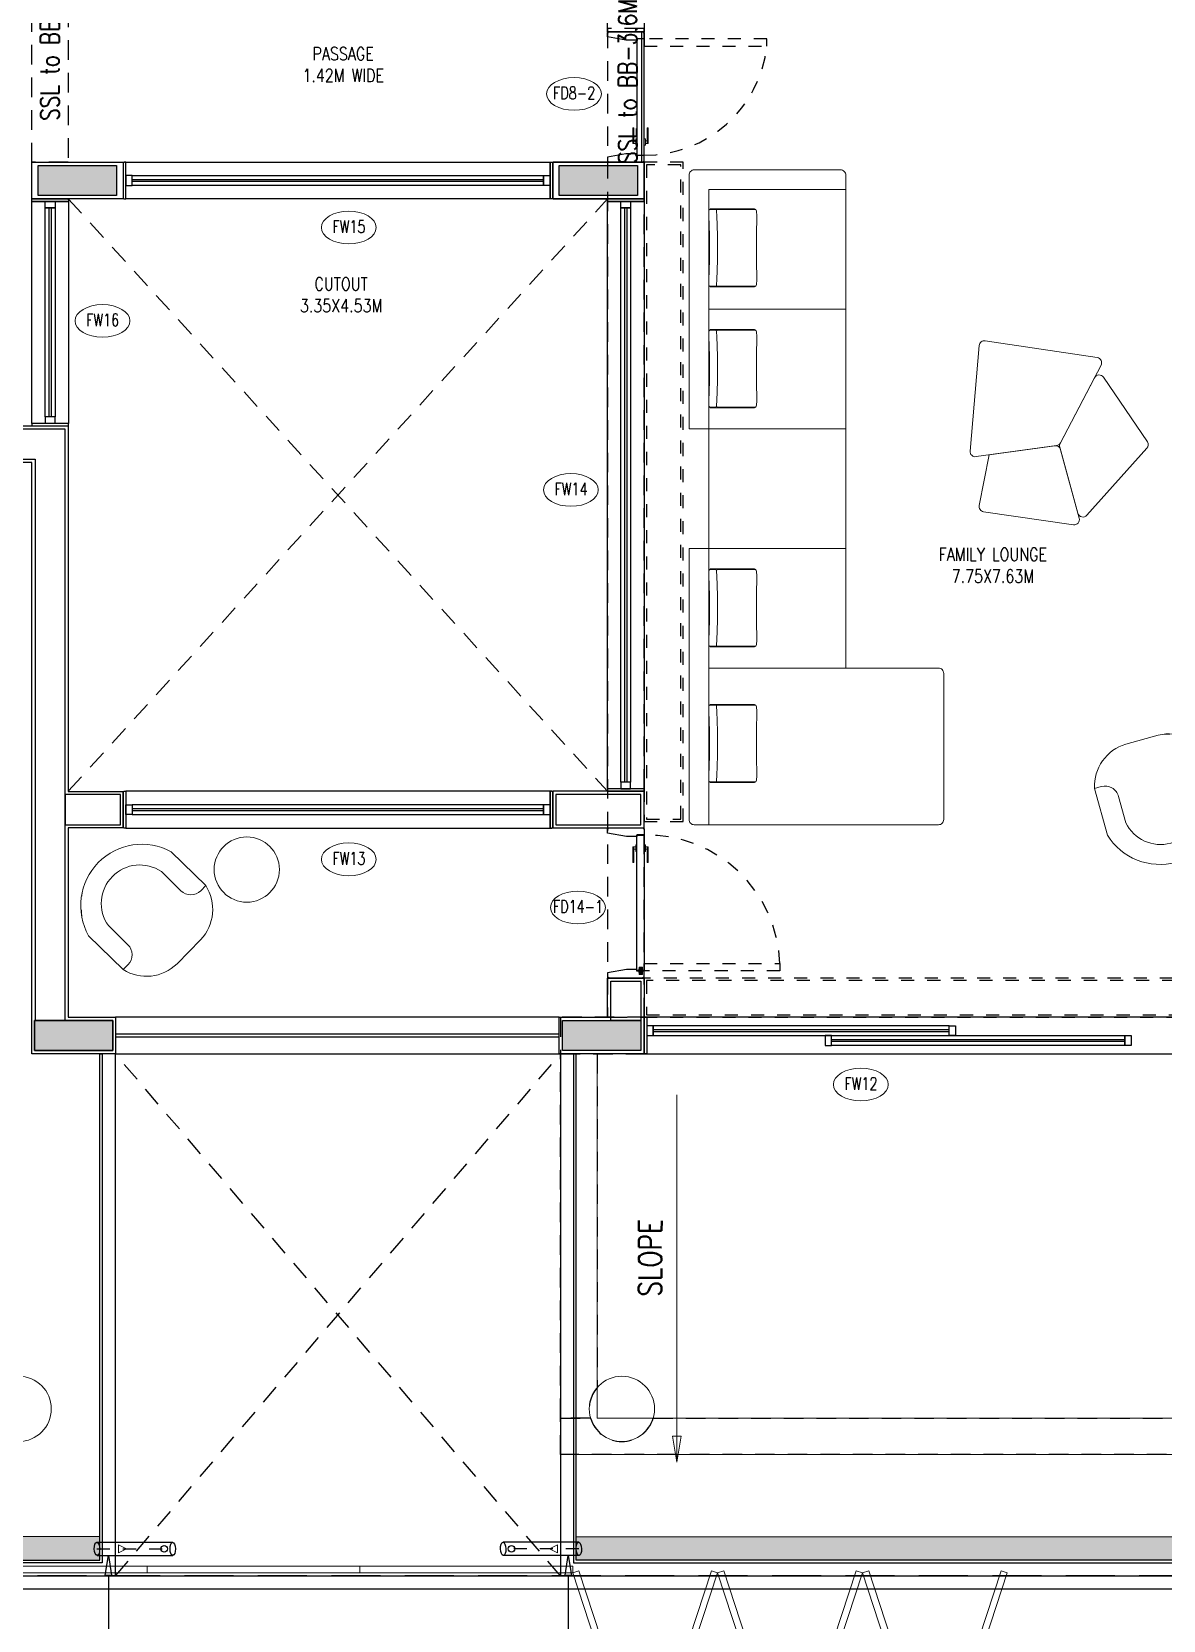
# Model space of a CAD drawing. Header units: metres. Extents: x 42 to 199, y -121 to 268.
# Drawn here: x 104.07 to 112.73, y 26.5 to 38.67 of the extents above; entities that cross this region are included whole.
import ezdxf
from ezdxf import colors
from ezdxf.entities.mleader import LeaderData, LeaderLine
from ezdxf.enums import TextEntityAlignment as Align
from ezdxf.math import Vec2, Vec3

# ---------------------------------------------------------------- set-up
doc = ezdxf.new("R2010")
doc.units = ezdxf.units.M
doc.header["$LTSCALE"] = 0.3
doc.linetypes.add('CENTER', pattern=[2, 1.25, -0.25, 0.25, -0.25])
doc.linetypes.add('HIDDEN', pattern=[0.375, 0.25, -0.125])
doc.layers.get('0').update_dxf_attribs({"color": 8})
for name, color, linetype in [('110sleeve', 2, 'Continuous'), ('A-Cols', 8, 'Continuous'), ('A-DWV', 8, 'Continuous'), ('A-ELEVATION 2', 8, 'Continuous'), ('A-ELEVATION 3', 8, 'Continuous'), ('A-Glass', 8, 'Continuous'), ('A-Hidden-Above', 8, 'HIDDEN'), ('A-Pelmet', 8, 'CENTER'), ('A-TEXT ARCHITECURAL', 8, 'Continuous'), ('A-Wall-Full', 8, 'Continuous'), ('A-Wall-Plst', 8, 'Continuous')]:
    doc.layers.add(name, color=color, linetype=linetype)
for name, color, linetype, lineweight in [('A-DOOR TAGS', 8, 'Continuous', 9), ('A-Furniture', 8, 'Continuous', 0), ('AGI- TEXT', 7, 'Continuous', 0), ('AGI-EX RAIN WATER', 4, 'Continuous', 0), ('DA HOUSE ARCH LAYOUT', 8, 'Continuous', 9), ('ELEVATION 3', 8, 'Continuous', 13), ('PHE CLAMP', 7, 'Continuous', 0)]:
    doc.layers.add(name, color=color, linetype=linetype, lineweight=lineweight)
doc.styles.add('ROMANS', font='romans.shx', dxfattribs={"width": 0.8, "height": 0.5})
doc.styles.add('RomanS-Narrow', font='romans.shx', dxfattribs={"width": 0.75})
doc.styles.get("Standard").update_dxf_attribs({"font": 'arial.ttf'})
doc.styles.add('T225', font='romans.shx', dxfattribs={"width": 0.8, "height": 0.25})
doc.dimstyles.get("Standard").update_dxf_attribs({"dimtxt": 0.3, "dimasz": 0.25, "dimexe": 0.18, "dimexo": 0.0625, "dimgap": 0.09, "dimtad": 0, "dimtih": 1, "dimtoh": 1, "dimzin": 0, "dimdsep": 46, "dimtxsty": 'Standard', "dimblk": 'ARCHTICK', "dimcen": 0.09, "dimclrd": 256, "dimclre": 256, "dimclrt": 256, "dimadec": 0, "dimazin": 0, "dimtfac": 1, "dimtofl": 0, "dimtmove": 0, "dimatfit": 3, "dimfxl": 1, "dimtolj": 1, "dimtzin": 0, "dimlwd": -1, "dimlwe": -1, "dimarcsym": 0})

# ---------------------------------------------------------------- blocks, each defined once
blk = doc.blocks.new('ukfjcv')
at = {"color": 8}
for points in [[(0.255, 0.458), (0.877, 0.207, 0.514991), (0.932, 0.242), (0.977, 1.108, 0.432662), (0.937, 1.15), (0.125, 1.141, 0.481326), (0.087, 1.092), (0.231, 0.486, 0.242903)], [(-0.305, 0.26), (0.203, 0.453, 0.376931), (0.228, 0.5), (0.11, 0.994), (-0.283, 1.031, 0.428055), (-0.327, 0.993), (-0.36, 0.299, 0.540072)], [(-0.278, 0.204), (0.278, -0.204, 0.344886), (0.327, -0.203), (0.787, 0.18, 0.566958), (0.776, 0.248), (0.251, 0.46, 0.188846), (0.221, 0.46), (-0.269, 0.274, 0.594367)]]:
    blk.add_lwpolyline(points, format="xyb", close=True, dxfattribs=at)
blk = doc.blocks.new('ukfbv')
at = {"color": 8, "ltscale": 0.25}
blk.add_wipeout([(-0.56, 0.38), (-0.588, 0.392), (-0.6, 0.42), (-0.6, 2.29), (-0.588, 2.318), (-0.56, 2.33), (1.517, 2.33), (1.517, 2.18), (2.433, 2.18), (2.433, 2.33), (4.356, 2.33), (4.405, 2.318), (4.417, 2.29), (4.417, 1.17), (4.405, 1.142), (4.377, 1.13), (4.267, 1.13), (0.6, 1.13), (0.6, 0.42), (0.588, 0.392), (0.56, 0.38)], dxfattribs=at)
at = {"color": 8}
for p, q in [((1.517, 2.33), (1.517, 1.13)), ((2.433, 2.33), (2.433, 1.13)), ((-0.272, 2.173), (-0.276, 2.165)), ((-0.276, 2.042), (-0.276, 2.165)), ((-0.272, 2.172), (-0.268, 2.176)), ((-0.268, 2.176), (-0.272, 2.173)), ((-0.272, 2.13), (-0.272, 2.172)), ((-0.272, 2.13), (-0.268, 2.121)), ((-0.268, 2.121), (-0.272, 2.114)), ((-0.272, 1.82), (-0.272, 2.114)), ((-0.268, 2.176), (-0.258, 2.18)), ((-0.258, 2.12), (-0.268, 2.121)), ((-0.258, 2.18), (-0.224, 2.179)), ((-0.224, 2.118), (-0.258, 2.12)), ((-0.224, 2.179), (-0.072, 2.174)), ((-0.072, 2.113), (-0.224, 2.118)), ((-0.072, 2.174), (0.118, 2.174)), ((0.118, 2.113), (-0.072, 2.113)), ((0.118, 2.174), (0.269, 2.179)), ((0.269, 2.118), (0.118, 2.113)), ((0.269, 2.179), (0.303, 2.18)), ((0.303, 2.12), (0.269, 2.118)), ((0.303, 2.18), (0.313, 2.176)), ((0.313, 2.121), (0.303, 2.12)), ((0.317, 2.172), (0.313, 2.176)), ((0.313, 2.176), (0.317, 2.173)), ((0.317, 2.13), (0.313, 2.121)), ((0.313, 2.121), (0.317, 2.114)), ((0.317, 2.173), (0.322, 2.165)), ((0.317, 2.172), (0.317, 2.13)), ((0.317, 2.114), (0.317, 1.82)), ((0.322, 2.041), (0.322, 2.165)), ((0.6, 1.13), (0.6, 2.18)), ((0.767, 2.173), (0.762, 2.165)), ((0.762, 2.042), (0.762, 2.165)), ((0.767, 2.172), (0.77, 2.176)), ((0.77, 2.176), (0.767, 2.173)), ((0.767, 2.13), (0.767, 2.172)), ((0.767, 2.13), (0.77, 2.121)), ((0.77, 2.121), (0.767, 2.114)), ((0.767, 1.82), (0.767, 2.114)), ((0.77, 2.176), (0.78, 2.18)), ((0.78, 2.12), (0.77, 2.121)), ((0.78, 2.18), (0.814, 2.179)), ((0.814, 2.118), (0.78, 2.12)), ((0.814, 2.179), (0.966, 2.174)), ((0.966, 2.113), (0.814, 2.118)), ((0.966, 2.174), (1.156, 2.174)), ((1.156, 2.113), (0.966, 2.113)), ((1.156, 2.174), (1.307, 2.179)), ((1.307, 2.118), (1.156, 2.113)), ((1.307, 2.179), (1.341, 2.18)), ((1.341, 2.12), (1.307, 2.118)), ((1.341, 2.18), (1.351, 2.176)), ((1.351, 2.121), (1.341, 2.12)), ((1.355, 2.172), (1.351, 2.176)), ((1.351, 2.176), (1.355, 2.173)), ((1.355, 2.13), (1.351, 2.121)), ((1.351, 2.121), (1.355, 2.114)), ((1.355, 2.173), (1.36, 2.165)), ((1.355, 2.172), (1.355, 2.13)), ((1.355, 2.114), (1.355, 1.82)), ((1.36, 2.041), (1.36, 2.165)), ((2.6, 2.173), (2.595, 2.165)), ((2.595, 2.042), (2.595, 2.165)), ((2.6, 2.172), (2.603, 2.176)), ((2.603, 2.176), (2.6, 2.173)), ((2.6, 2.13), (2.6, 2.172)), ((2.6, 2.13), (2.603, 2.121)), ((2.603, 2.121), (2.6, 2.114)), ((2.6, 1.82), (2.6, 2.114)), ((2.603, 2.176), (2.614, 2.18)), ((2.614, 2.12), (2.603, 2.121)), ((2.614, 2.18), (2.648, 2.179)), ((2.648, 2.118), (2.614, 2.12)), ((2.648, 2.179), (2.799, 2.174)), ((2.799, 2.113), (2.648, 2.118)), ((2.799, 2.174), (2.989, 2.174)), ((2.989, 2.113), (2.799, 2.113)), ((2.989, 2.174), (3.14, 2.179)), ((3.14, 2.118), (2.989, 2.113)), ((3.14, 2.179), (3.175, 2.18)), ((3.175, 2.12), (3.14, 2.118)), ((3.175, 2.18), (3.185, 2.176)), ((3.185, 2.121), (3.175, 2.12)), ((3.188, 2.172), (3.185, 2.176)), ((3.185, 2.176), (3.188, 2.173)), ((3.188, 2.13), (3.185, 2.121)), ((3.185, 2.121), (3.188, 2.114)), ((3.188, 2.173), (3.193, 2.165)), ((3.188, 2.172), (3.188, 2.13)), ((3.188, 2.114), (3.188, 1.82)), ((3.193, 2.041), (3.193, 2.165)), ((3.35, 2.18), (3.35, 1.13)), ((3.526, 2.173), (3.521, 2.165)), ((3.521, 2.042), (3.521, 2.165)), ((3.526, 2.172), (3.529, 2.176)), ((3.529, 2.176), (3.526, 2.173)), ((3.526, 2.13), (3.526, 2.172)), ((3.526, 2.13), (3.529, 2.121)), ((3.529, 2.121), (3.526, 2.114)), ((3.526, 1.82), (3.526, 2.114)), ((3.529, 2.176), (3.54, 2.18)), ((3.54, 2.12), (3.529, 2.121)), ((3.54, 2.18), (3.574, 2.179)), ((3.574, 2.118), (3.54, 2.12)), ((3.574, 2.179), (3.725, 2.174)), ((3.725, 2.113), (3.574, 2.118)), ((3.725, 2.174), (3.915, 2.174)), ((3.915, 2.113), (3.725, 2.113)), ((3.915, 2.174), (4.066, 2.179)), ((4.066, 2.118), (3.915, 2.113)), ((4.066, 2.179), (4.1, 2.18)), ((4.1, 2.12), (4.066, 2.118)), ((4.1, 2.18), (4.111, 2.176)), ((4.111, 2.121), (4.1, 2.12)), ((4.114, 2.172), (4.111, 2.176)), ((4.111, 2.176), (4.114, 2.173)), ((4.114, 2.13), (4.111, 2.121)), ((4.111, 2.121), (4.114, 2.114)), ((4.114, 2.173), (4.119, 2.165)), ((4.114, 2.172), (4.114, 2.13)), ((4.114, 2.114), (4.114, 1.82)), ((4.119, 2.041), (4.119, 2.165)), ((-0.276, 2.042), (-0.276, 1.829)), ((0.322, 1.829), (0.322, 2.041)), ((0.762, 2.042), (0.762, 1.829)), ((1.36, 1.829), (1.36, 2.041)), ((2.595, 2.042), (2.595, 1.829)), ((3.193, 1.829), (3.193, 2.041)), ((3.521, 2.042), (3.521, 1.829)), ((4.119, 1.829), (4.119, 2.041)), ((-0.272, 1.82), (-0.276, 1.829)), ((0.317, 1.82), (0.322, 1.829)), ((0.767, 1.82), (0.762, 1.829)), ((1.355, 1.82), (1.36, 1.829)), ((2.6, 1.82), (2.595, 1.829)), ((3.188, 1.82), (3.193, 1.829)), ((3.526, 1.82), (3.521, 1.829)), ((4.114, 1.82), (4.119, 1.829)), ((-0.272, 1.82), (-0.258, 1.814)), ((-0.268, 1.818), (-0.272, 1.82)), ((-0.258, 1.814), (-0.224, 1.811)), ((-0.072, 1.814), (-0.224, 1.811)), ((0.118, 1.814), (-0.072, 1.814)), ((0.118, 1.814), (0.269, 1.811)), ((0.269, 1.811), (0.303, 1.814)), ((0.317, 1.82), (0.303, 1.814)), ((0.313, 1.818), (0.317, 1.82)), ((0.767, 1.82), (0.78, 1.814)), ((0.77, 1.818), (0.767, 1.82)), ((0.78, 1.814), (0.814, 1.811)), ((0.966, 1.814), (0.814, 1.811)), ((1.156, 1.814), (0.966, 1.814)), ((1.156, 1.814), (1.307, 1.811)), ((1.307, 1.811), (1.341, 1.814)), ((1.355, 1.82), (1.341, 1.814)), ((1.351, 1.818), (1.355, 1.82)), ((2.6, 1.82), (2.614, 1.814)), ((2.603, 1.818), (2.6, 1.82)), ((2.614, 1.814), (2.648, 1.811)), ((2.799, 1.814), (2.648, 1.811)), ((2.989, 1.814), (2.799, 1.814)), ((2.989, 1.814), (3.14, 1.811)), ((3.14, 1.811), (3.175, 1.814)), ((3.188, 1.82), (3.175, 1.814)), ((3.185, 1.818), (3.188, 1.82)), ((3.526, 1.82), (3.54, 1.814)), ((3.529, 1.818), (3.526, 1.82)), ((3.54, 1.814), (3.574, 1.811)), ((3.725, 1.814), (3.574, 1.811)), ((3.915, 1.814), (3.725, 1.814)), ((3.915, 1.814), (4.066, 1.811)), ((4.066, 1.811), (4.1, 1.814)), ((4.114, 1.82), (4.1, 1.814)), ((4.111, 1.818), (4.114, 1.82))]:
    blk.add_line(p, q, dxfattribs=at)
for points in [[(1.517, 1.13), (0.6, 1.13), (0.6, 0.42, -0.414214), (0.56, 0.38), (-0.56, 0.38, -0.414214), (-0.6, 0.42), (-0.6, 2.29, -0.414214), (-0.56, 2.33), (1.517, 2.33)], [(2.433, 2.33), (4.377, 2.33, -0.414214), (4.417, 2.29), (4.417, 1.17, -0.414214), (4.377, 1.13), (2.433, 1.13)]]:
    blk.add_lwpolyline(points, format="xyb", dxfattribs=at)
for points in [[(-0.6, 2.18), (1.517, 2.18)], [(2.433, 2.18), (4.267, 2.18), (4.267, 1.13)]]:
    blk.add_lwpolyline(points, dxfattribs=at)
at = {"color": 8, "elevation": 28.112}
blk.add_lwpolyline([(1.517, 2.18), (1.517, 1.13), (2.433, 1.13), (2.433, 2.18)], close=True, dxfattribs=at)
blk = doc.blocks.new('*U128')
at = {"color": 8}
for points in [[(3.546, -0.025), (3.596, -0.025), (3.596, 0.05), (3.546, 0.05)], [(3.596, 0.05), (3.596, -0.025), (5.841, -0.025), (5.841, 0.05)], [(5.891, -0.025), (5.841, -0.025), (5.841, 0.05), (5.891, 0.05)]]:
    blk.add_lwpolyline(points, close=True, dxfattribs=at)
at = {"layer": 'A-Glass', "color": 8}
blk.add_lwpolyline([(3.596, 0.019), (3.596, 0.005), (5.841, 0.005), (5.841, 0.019)], close=True, dxfattribs=at)
blk = doc.blocks.new('FK_R_BLR_FINAL FLOOR PLANS_24.09.2020$0$Door Legend-flat-46')
at = {"color": 8, "linetype": 'ByBlock'}
blk.add_ellipse((-0.002, 0.106), major_axis=(0.21, 0), ratio=0.597277, start_param=-3.141592653589793, end_param=3.141592653589793, dxfattribs=at)
blk = doc.blocks.new('zw$4E21')
at = {"layer": 'A-Cols', "ltscale": 0.25}
h = blk.add_hatch(color=8, dxfattribs=at)
h.dxf.hatch_style = 1
h.paths.add_polyline_path([(0.3, 0.115), (0.3, -0.115), (-0.3, -0.115), (-0.3, 0.115)])
at = {"layer": 'A-Cols', "color": 8, "ltscale": 0.25}
blk.add_lwpolyline([(0.3, 0.115), (0.3, -0.115), (-0.3, -0.115), (-0.3, 0.115)], close=True, dxfattribs=at)
blk = doc.blocks.new('*U131')
at = {"color": 8}
for points in [[(3.525, -0.025), (3.575, -0.025), (3.575, 0.05), (3.525, 0.05)], [(3.575, 0.05), (3.575, -0.025), (5.841, -0.025), (5.841, 0.05)], [(5.891, -0.025), (5.841, -0.025), (5.841, 0.05), (5.891, 0.05)]]:
    blk.add_lwpolyline(points, close=True, dxfattribs=at)
at = {"layer": 'A-Glass', "color": 8}
blk.add_lwpolyline([(3.575, 0.019), (3.575, 0.005), (5.841, 0.005), (5.841, 0.019)], close=True, dxfattribs=at)
blk = doc.blocks.new('*U125')
at = {"color": 8}
for points in [[(5.907, -0.025), (5.957, -0.025), (5.957, 0.05), (5.907, 0.05)], [(5.957, 0.05), (5.957, -0.025), (9.107, -0.025), (9.107, 0.05)], [(9.157, -0.025), (9.107, -0.025), (9.107, 0.05), (9.157, 0.05)]]:
    blk.add_lwpolyline(points, close=True, dxfattribs=at)
at = {"layer": 'A-Glass', "color": 8}
blk.add_lwpolyline([(5.957, 0.019), (5.957, 0.005), (9.107, 0.005), (9.107, 0.019)], close=True, dxfattribs=at)
blk = doc.blocks.new('*U129')
at = {"color": 8}
for points in [[(5.907, -0.025), (5.957, -0.025), (5.957, 0.05), (5.907, 0.05)], [(5.957, 0.05), (5.957, -0.025), (7.557, -0.025), (7.557, 0.05)], [(7.607, -0.025), (7.557, -0.025), (7.557, 0.05), (7.607, 0.05)]]:
    blk.add_lwpolyline(points, close=True, dxfattribs=at)
at = {"layer": 'A-Glass', "color": 8}
blk.add_lwpolyline([(5.957, 0.019), (5.957, 0.005), (7.557, 0.005), (7.557, 0.019)], close=True, dxfattribs=at)
blk = doc.blocks.new('*U130')
at = {"color": 8}
for points in [[(5.907, -0.025), (5.957, -0.025), (5.957, 0.05), (5.907, 0.05)], [(5.957, 0.05), (5.957, -0.025), (10.356, -0.025), (10.356, 0.05)], [(10.406, -0.025), (10.356, -0.025), (10.356, 0.05), (10.406, 0.05)]]:
    blk.add_lwpolyline(points, close=True, dxfattribs=at)
at = {"layer": 'A-Glass', "color": 8}
blk.add_lwpolyline([(5.957, 0.019), (5.957, 0.005), (10.356, 0.005), (10.356, 0.019)], close=True, dxfattribs=at)
blk = doc.blocks.new('ukgj')
at = {"color": 8, "ltscale": 0.25}
blk.add_wipeout([(0.407, -0.05), (0.407, 0.295), (0.348, 0.422), (0.223, 0.543), (0.137, 0.585), (0.018, 0.611), (-0.144, 0.592), (-0.249, 0.542), (-0.332, 0.473), (-0.399, 0.379), (-0.433, 0.295), (-0.433, 0.164), (-0.431, -0.05), (-0.404, -0.127), (-0.364, -0.186), (-0.285, -0.252), (-0.184, -0.289), (-0.068, -0.295), (0.108, -0.295), (0.189, -0.282), (0.3, -0.224), (0.359, -0.16), (0.387, -0.112)], dxfattribs=at)
at = {"color": 8}
blk.add_lwpolyline([(0.407, -0.05), (0.407, 0.295, 0.753413), (-0.433, 0.295), (-0.433, -0.05)], format="xyb", dxfattribs=at)
blk.add_lwpolyline([(0.407, -0.05), (0.407, -0.05, -0.347123), (0.108, -0.295), (-0.132, -0.295, -0.347123), (-0.433, -0.05), (-0.382, -0.05, 0.414214), (-0.283, 0.05), (-0.283, 0.245), (-0.283, 0.245, -0.835614), (0.257, 0.245), (0.257, 0.05, 0.414214), (0.357, -0.05)], format="xyb", close=True, dxfattribs=at)
blk = doc.blocks.new('HANDLE DOOR')
for points in [[(-51815, 3551), (-51865, 3551), (-51865, 3541), (-51815, 3541)], [(-51829, 3526), (-51849, 3526), (-51849, 3541), (-51829, 3541)], [(-51949, 3520), (-51829, 3520), (-51829, 3526), (-51949, 3526)]]:
    blk.add_lwpolyline(points, close=True)
blk = doc.blocks.new('A$C46D47869')
for p, q in [((-0.048, -0.031), (-0.062, -0.035)), ((-0.057, -0.042), (-0.062, -0.043)), ((-0.058, -0.04), (-0.052, -0.047)), ((-0.048, -0.037), (-0.052, -0.041)), ((-0.038, -0.048), (-0.051, -0.048)), ((-0.046, -0.044), (-0.049, -0.044)), ((-0.043, -0.043), (-0.044, -0.043)), ((-0.039, -0.038), (-0.026, -0.043)), ((-0.032, -0.038), (-0.035, -0.039)), ((-0.033, -0.048), (-0.02, -0.048)), ((-0.025, -0.044), (-0.021, -0.044)), ((-0.024, -0.031), (-0.008, -0.035)), ((-0.023, -0.037), (-0.017, -0.041)), ((-0.018, -0.042), (-0.018, -0.042)), ((-0.011, -0.04), (-0.017, -0.047)), ((-0.012, -0.042), (-0.008, -0.043))]:
    blk.add_line(p, q)
for points in [[(-0.05, -0.021), (-0.05, -0.025), (-0.064, -0.025), (-0.064, -0.05), (-0.038, -0.05), (-0.038, -0.048)], [(-0.055, -0.025), (-0.055, -0.028)], [(-0.038, -0.039), (-0.038, -0.021), (-0.05, -0.021)], [(-0.033, -0.048), (-0.033, -0.05), (-0.006, -0.05), (-0.006, -0.025), (-0.021, -0.025), (-0.021, -0.021), (-0.034, -0.021), (-0.034, -0.039)], [(-0.033, -0.049), (-0.029, -0.048), (-0.014, -0.048), (-0.013, -0.047)]]:
    blk.add_lwpolyline(points)
for points in [[(-0.055, -0.028), (-0.058, -0.028, 0.414214), (-0.062, -0.032), (-0.062, -0.045, 0.414214), (-0.058, -0.049), (-0.038, -0.049)], [(-0.039, -0.047), (-0.046, -0.04, -0.197214), (-0.048, -0.037), (-0.048, -0.027)], [(-0.028, -0.043), (-0.025, -0.04, 0.197214), (-0.024, -0.037), (-0.024, -0.027)], [(-0.013, -0.047), (-0.013, -0.047, 0.414214), (-0.008, -0.043), (-0.008, -0.043), (-0.008, -0.033, 0.414214), (-0.013, -0.029), (-0.024, -0.029)]]:
    blk.add_lwpolyline(points, format="xyb")
for centre, radius in [((-0.056, -0.038), 0.0022), ((-0.043, -0.027), 0.00253), ((-0.035, -0.044), 0.0021), ((-0.028, -0.027), 0.00253), ((-0.013, -0.038), 0.0022)]:
    blk.add_circle(centre, radius)
for centre, radius, start, end in [((-0.056, -0.038), 0.00347, 353.2214, 231.5376), ((-0.047, -0.038), 0.00562, 176.4423, 249.6801), ((-0.051, -0.046), 0.0017, 195.7627, 267.37), ((-0.043, -0.027), 0.00451, 324.1002, 180), ((-0.046, -0.039), 0.00424, 270, 293.9831), ((-0.038, -0.034), 0.00436, 125.4186, 253.5606), ((-0.036, -0.032), 0.00424, 144.1002, 147.3147), ((-0.042, -0.028), 0.00254, 305.4186, 327.3147), ((-0.036, -0.044), 0.00458, 220.8279, 305.1533), ((-0.028, -0.027), 0.00451, 0, 215.8998), ((-0.035, -0.032), 0.00424, 32.6853, 35.8998), ((-0.033, -0.034), 0.00436, 286.4394, 54.5814), ((-0.029, -0.028), 0.00254, 212.6853, 234.5814), ((-0.025, -0.041), 0.00254, 246.0169, 270), ((-0.021, -0.039), 0.00424, 270, 314.8655), ((-0.02, -0.044), 0.00424, 270, 314.8655), ((-0.021, -0.039), 0.00424, 314.8655, 6.7786), ((-0.013, -0.038), 0.00347, 308.4624, 186.7786)]:
    blk.add_arc(centre, radius, start, end)
blk = doc.blocks.new('SCREEN')
at = {"layer": 'A-ELEVATION 3', "color": 8, "transparency": 33554559}
blk.add_lwpolyline([(208.066, -68.983), (208.066, -72.983), (217.936, -72.983), (217.936, -63.183), (229.121, -63.184), (229.121, -62.433), (229.721, -62.433), (229.72, -53.049), (209.755, -53.049)], dxfattribs=at)
at = {"layer": 'A-Furniture', "color": 8}
for points in [[(204.9, -72.908), (203.271, -72.908), (203.271, -72.958), (204.9, -72.958)], [(206.53, -72.908), (204.9, -72.908), (204.9, -72.958), (206.53, -72.958)], [(208.159, -72.908), (206.53, -72.908), (206.53, -72.958), (208.159, -72.958)], [(208.714, -74.491), (208.207, -72.943), (208.159, -72.958), (208.666, -74.507)], [(208.714, -74.491), (209.221, -72.943), (209.269, -72.958), (208.761, -74.507)], [(209.823, -74.491), (209.316, -72.943), (209.269, -72.958), (209.776, -74.507)], [(209.823, -74.491), (210.331, -72.943), (210.378, -72.958), (209.871, -74.507)], [(210.933, -74.491), (210.426, -72.943), (210.378, -72.958), (210.885, -74.507)], [(210.933, -74.491), (211.44, -72.943), (211.488, -72.958), (210.981, -74.507)]]:
    blk.add_lwpolyline(points, close=True, dxfattribs=at)
at = {"layer": 'A-Hidden-Above', "color": 8, "linetype": 'Continuous', "ltscale": 3}
blk.add_lwpolyline([(192.326, -72.983), (217.936, -72.983), (218.036, -73.083), (192.426, -73.083)], close=True, dxfattribs=at)
blk = doc.blocks.new('BEAM LAYOUTS AND DEPTS AS PER SITE')
at = {"layer": 'A-Cols', "color": 8, "lineweight": 0}
for centre in [(103.966, 28.122), (108.586, 28.122)]:
    blk.add_circle(centre, 0.25, dxfattribs=at)
at = {"layer": 'A-ELEVATION 2', "color": 8, "lineweight": 0}
for p, q in [((108.116, 30.842), (108.116, 27.772)), ((108.396, 30.842), (108.396, 28.052)), ((108.396, 28.052), (116.506, 28.052)), ((108.116, 27.772), (116.786, 27.772))]:
    blk.add_line(p, q, dxfattribs=at)
at = {"layer": 'A-Hidden-Above', "color": 8, "ltscale": 2}
for points in [[(104.066, 41.607), (104.346, 41.607), (104.346, 37.672), (104.066, 37.672)], [(108.476, 31.122), (108.756, 31.122), (108.756, 38.697), (108.476, 38.697)]]:
    blk.add_lwpolyline(points, close=True, dxfattribs=at)
for points in [[(108.116, 30.842), (113.584, 30.842, -0.313538), (113.528, 31.122), (108.116, 31.122)], [(108.116, 30.842), (108.396, 30.842), (108.396, 28.284, 0.25302), (108.346, 28.052), (108.116, 28.052)], [(116.506, 27.772), (108.116, 27.772), (108.116, 28.052), (108.346, 28.052, 0.75), (108.826, 28.052), (113.51, 28.052, 0.85729), (114.004, 28.052), (116.506, 28.052)]]:
    blk.add_lwpolyline(points, format="xyb", close=True, dxfattribs=at)
at = {"layer": 'A-Hidden-Above', "color": 8, "ltscale": 2, "char_height": 0.14094, "width": 2.33091, "attachment_point": 1, "rotation": 90, "style": 'ROMANS'}
for insert in [(104.134, 37.99, -56.189), (108.559, 37.66, -56.189)]:
    blk.add_mtext('SSL to BB-3.6M', dxfattribs=dict(at, insert=insert))
blk = doc.blocks.new('DA HOUSE ARCH LAYOUT')
at = {"color": 8, "transparency": 33554687}
blk.add_wipeout([(-11.75, 107.63), (-11.75, 78.6832), (-4.6699, 77.9793), (-4.6699, 87.3699), (20.9401, 87.3699), (20.94, 97.27), (30.1376, 97.27), (30.1376, 95.8004), (30.1509, 95.6202), (30.2068, 95.3936), (30.2908, 95.2058), (30.4267, 95.0082), (30.5877, 94.8493), (30.7469, 94.7385), (30.9156, 94.6565), (31.1167, 94.5963), (31.3676, 94.5704), (31.6721, 94.6087), (31.9475, 94.7157), (32.1814, 94.8781), (32.441, 95.1999), (32.4934, 95.3049), (32.5584, 95.4923), (32.5869, 95.6387), (32.5967, 95.8477), (32.5782, 96.0181), (32.5404, 96.1711), (32.4781, 96.3293), (32.428, 96.4237), (32.3565, 96.5318), (32.2288, 96.6615), (32.1161, 96.7764), (31.9914, 96.8605), (31.8786, 96.9192), (31.3843, 97.0303), (31.3843, 97.1695), (32.0248, 97.1695), (32.0248, 106.3305), (12.6625, 106.33), (12.6624, 107.63)], dxfattribs=at).dxf.layer = 'A-ELEVATION 3'
at = {"layer": 'A-DWV', "color": 8, "linetype": 'Continuous'}
for points in [[(11.6099, 99.247), (11.5529, 99.247), (11.5529, 99.235), (11.47, 99.235), (11.33, 99.26), (11.33, 99.294), (11.336, 99.294), (11.336, 99.3), (11.6039, 99.3), (11.6039, 99.294), (11.6099, 99.294)], [(11.555, 99.245), (11.555, 98.355), (11.61, 98.355), (11.61, 99.245)], [(11.6099, 98.353), (11.5529, 98.353), (11.5529, 98.365), (11.47, 98.365), (11.33, 98.34), (11.33, 98.306), (11.336, 98.306), (11.336, 98.3), (11.6039, 98.3), (11.6039, 98.306), (11.6099, 98.306)], [(11.61, 93.1483), (11.553, 93.1483), (11.553, 93.1363), (11.4742, 93.1363), (11.33, 93.1613), (11.33, 93.1953), (11.336, 93.1953), (11.336, 93.2013), (11.604, 93.2013), (11.604, 93.1953), (11.61, 93.1953)], [(11.555, 92.1083), (11.555, 93.1463), (11.61, 93.1463), (11.61, 92.1083)], [(11.61, 92.1043), (11.553, 92.1043), (11.553, 92.1163), (11.474, 92.1163), (11.33, 92.0913), (11.33, 92.0573), (11.336, 92.0573), (11.336, 92.0513), (11.604, 92.0513), (11.604, 92.0573), (11.61, 92.0573)]]:
    blk.add_lwpolyline(points, close=True, dxfattribs=at)
at = {"layer": 'A-ELEVATION 2', "color": 8, "lineweight": 0}
for p, q in [((16.3818, 91.75), (11.61, 91.75)), ((16.4375, 91.47), (11.61, 91.47))]:
    blk.add_line(p, q, dxfattribs=at)
at = {"layer": 'A-ELEVATION 3', "color": 8, "ltscale": 0.25}
blk.add_line((11.59, 99.3), (11.59, 98.3), dxfattribs=at)
at = {"layer": 'A-ELEVATION 3', "color": 8}
for p, q in [((11.61, 98.45), (11.61, 99.3)), ((7.5601, 91.47), (10.97, 91.47))]:
    blk.add_line(p, q, dxfattribs=at)
for points in [[(7.64, 98.0198), (7.64, 98.301), (7.624, 98.301), (7.624, 98.297), (7.62, 98.297), (7.62, 98.0238), (7.624, 98.0238), (7.624, 98.0198), (7.64, 98.0198)], [(10.8899, 98.0198), (10.8899, 98.301), (10.9059, 98.301), (10.9059, 98.297), (10.9099, 98.297), (10.9099, 98.0238), (10.9059, 98.0238), (10.9059, 98.0198), (10.8899, 98.0198)], [(7.2015, 98.0004), (6.9203, 98.0004), (6.9203, 98.0164), (6.9243, 98.0164), (6.9243, 98.0204), (7.1975, 98.0204), (7.1975, 98.0164), (7.2015, 98.0164), (7.2015, 98.0004)], [(11.6099, 98), (11.3286, 98), (11.3286, 98.016), (11.3326, 98.016), (11.3326, 98.02), (11.6059, 98.02), (11.6059, 98.016), (11.6099, 98.016), (11.6099, 98)], [(7.2015, 96.3), (6.9203, 96.3), (6.9203, 96.284), (6.9243, 96.284), (6.9243, 96.28), (7.1975, 96.28), (7.1975, 96.284), (7.2015, 96.284), (7.2015, 96.3)], [(10.8899, 93.4812), (10.8899, 93.2), (10.9059, 93.2), (10.9059, 93.204), (10.9099, 93.204), (10.9099, 93.4772), (10.9059, 93.4772), (10.9059, 93.4812), (10.8899, 93.4812)], [(11.6099, 93.5013), (11.3286, 93.5013), (11.3286, 93.4852), (11.3326, 93.4852), (11.3326, 93.4812), (11.6059, 93.4812), (11.6059, 93.4852), (11.6099, 93.4852), (11.6099, 93.5013)], [(16.3818, 91.75), (11.61, 91.75), (11.61, 91.4698), (16.4375, 91.47)], [(0.78, 91.4692), (0.78, 87.4701), (7.5601, 87.4702), (7.5602, 91.4701)]]:
    blk.add_lwpolyline(points, dxfattribs=at)
for points in [[(10.8899, 98.0198), (7.64, 98.0198), (7.64, 98.301), (10.8899, 98.301)], [(7.2015, 98.0004), (7.2015, 96.3), (6.9203, 96.3), (6.9203, 98.0004)], [(11.6099, 98), (11.6099, 93.5013), (11.3286, 93.5013), (11.3286, 98)], [(7.5602, 91.4701), (10.96, 91.4701), (10.96, 91.75), (7.5602, 91.75)], [(11.614, 91.4698), (11.614, 91.4738), (11.61, 91.4738), (11.61, 91.7458), (11.614, 91.7458), (11.614, 91.7498), (11.63, 91.7498), (11.63, 91.4698)]]:
    blk.add_lwpolyline(points, close=True, dxfattribs=at)
at = {"layer": 'A-Glass', "color": 8}
for points in [[(7.5601, 91.5999), (10.96, 91.5999), (10.96, 91.6199), (7.5601, 91.6199)], [(7.4602, 91.47), (7.4601, 87.5702), (0.88, 87.5701), (0.88, 91.4692), (0.9, 91.4692), (0.9, 87.5901), (7.4401, 87.5902), (7.4402, 91.47)]]:
    blk.add_lwpolyline(points, close=True, dxfattribs=at)
at = {"layer": 'A-Hidden-Above', "color": 8, "ltscale": 2}
for p, q in [((7.2, 98.02), (11.33, 93.4812)), ((7.2, 93.4812), (11.3298, 98.02)), ((7.5601, 87.4702), (10.97, 91.4699)), ((10.9697, 87.4701), (7.5602, 91.4698))]:
    blk.add_line(p, q, dxfattribs=at)
at = {"layer": 'A-Hidden-Above', "color": 8}
for points in [[(11.61, 99.19), (12.55, 99.19), (12.55, 99.245), (11.61, 99.245)], [(11.61, 92.1613), (12.65, 92.1613), (12.65, 92.1063), (11.61, 92.1063)]]:
    blk.add_lwpolyline(points, close=True, dxfattribs=at)
for centre, radius, start, end in [((11.6197, 99.2907), 0.9357, 269.40614, 353.82309), ((11.6293, 92.1252), 1.0214, 2.03039, 91.08121)]:
    blk.add_arc(centre, radius, start, end, dxfattribs=at)
at = {"layer": 'A-Pelmet', "color": 8, "ltscale": 0.25}
blk.add_lwpolyline([(11.891, 98.281), (11.629, 98.281), (11.629, 93.269), (11.891, 93.269)], close=True, dxfattribs=at)
at = {"layer": 'A-TEXT ARCHITECURAL', "color": 8}
blk.add_lwpolyline([(10.91, 98.3), (11.61, 98.3), (11.61, 98.02), (10.91, 98.02)], close=True, dxfattribs=at)
at = {"layer": 'A-Wall-Full', "color": 8, "transparency": 33554687}
for points in [[(10.9349, 93.2256), (11.585, 93.2256), (11.585, 93.4556), (10.9349, 93.4556)], [(11.355, 92.0256), (11.585, 92.0256), (11.585, 91.725), (11.355, 91.725)], [(7.5399, 91.725), (6.9399, 91.725), (6.9399, 91.495), (7.5399, 91.495)], [(10.985, 91.725), (11.585, 91.725), (11.585, 91.495), (10.985, 91.495)]]:
    blk.add_lwpolyline(points, close=True, dxfattribs=at)
at = {"layer": 'A-Wall-Plst', "color": 8}
for points in [[(7.62, 98.02), (6.92, 98.02), (6.92, 98.3), (7.62, 98.3)], [(10.91, 98.02), (11.61, 98.02), (11.61, 98.3), (10.91, 98.3)], [(7.5601, 91.47), (6.92, 91.47), (6.92, 96), (2.96, 96), (2.96, 96.28), (7.2, 96.28), (7.2, 93.4806), (7.62, 93.4806), (7.62, 93.2006), (7.2, 93.2006), (7.2, 91.7499), (7.5601, 91.7499)], [(10.91, 93.2013), (11.61, 93.2013), (11.61, 93.4812), (10.91, 93.4812)]]:
    blk.add_lwpolyline(points, close=True, dxfattribs=at)
blk.add_lwpolyline([(11.61, 92.05), (11.61, 91.47), (10.96, 91.47), (10.96, 91.75), (11.33, 91.75), (11.33, 92.0506), (11.61, 92.0506), (11.61, 92.05)], dxfattribs=at)
at = {"layer": 'ELEVATION 3', "color": 8}
for points in [[(11.33, 99.295), (11.335, 99.295), (11.335, 99.299), (11.33, 99.299), (11.33, 99.3), (11.336, 99.3), (11.336, 99.294), (11.33, 99.294)], [(11.61, 99.295), (11.605, 99.295), (11.605, 99.299), (11.61, 99.299), (11.61, 99.3), (11.604, 99.3), (11.604, 99.294), (11.61, 99.294)], [(11.33, 98.305), (11.335, 98.305), (11.335, 98.301), (11.33, 98.301), (11.33, 98.3), (11.336, 98.3), (11.336, 98.306), (11.33, 98.306)], [(11.61, 98.305), (11.605, 98.305), (11.605, 98.301), (11.61, 98.301), (11.61, 98.3), (11.604, 98.3), (11.604, 98.306), (11.61, 98.306)], [(11.33, 93.2003), (11.335, 93.2003), (11.335, 93.1963), (11.33, 93.1963), (11.33, 93.1953), (11.336, 93.1953), (11.336, 93.2013), (11.33, 93.2013)], [(11.61, 93.2003), (11.605, 93.2003), (11.605, 93.1963), (11.61, 93.1963), (11.61, 93.1953), (11.604, 93.1953), (11.604, 93.2013), (11.61, 93.2013)], [(11.33, 92.0523), (11.335, 92.0523), (11.335, 92.0563), (11.33, 92.0563), (11.33, 92.0573), (11.336, 92.0573), (11.336, 92.0513), (11.33, 92.0513)], [(11.61, 92.0523), (11.605, 92.0523), (11.605, 92.0563), (11.61, 92.0563), (11.61, 92.0573), (11.604, 92.0573), (11.604, 92.0513), (11.61, 92.0513)]]:
    blk.add_lwpolyline(points, close=True, dxfattribs=at)
at = {"layer": 'A-Cols', "color": 8, "ltscale": 0.25}
for p in [(7.27, 98.1604), (11.2599, 98.1598), (7.2399, 91.61), (11.285, 91.61)]:
    blk.add_blockref('zw$4E21', p, dxfattribs=at)
at = {"layer": 'A-DOOR TAGS', "color": 8}
ref = blk.add_blockref('FK_R_BLR_FINAL FLOOR PLANS_24.09.2020$0$Door Legend-flat-46', (11.0751, 98.7179), dxfattribs=at)
ref.add_attrib('D1', 'FD8-2', dxfattribs={"layer": '0', "height": 0.096, "style": 'RomanS-Narrow', "width": 0.75}).set_placement((11.0741, 98.831, 0), align=Align.MIDDLE)
ref = blk.add_blockref('FK_R_BLR_FINAL FLOOR PLANS_24.09.2020$0$Door Legend-flat-46', (9.3501, 97.6943), dxfattribs=at)
ref.add_attrib('D1', 'FW15', dxfattribs={"layer": '0', "height": 0.096, "style": 'RomanS-Narrow', "width": 0.75}).set_placement((9.3491, 97.8074, 0), align=Align.MIDDLE)
ref = blk.add_blockref('FK_R_BLR_FINAL FLOOR PLANS_24.09.2020$0$Door Legend-flat-46', (7.4639, 96.9789), dxfattribs=at)
ref.add_attrib('D1', 'FW16', dxfattribs={"layer": '0', "height": 0.096, "style": 'RomanS-Narrow', "width": 0.75}).set_placement((7.4629, 97.092, 0), align=Align.MIDDLE)
ref = blk.add_blockref('FK_R_BLR_FINAL FLOOR PLANS_24.09.2020$0$Door Legend-flat-46', (11.0511, 95.6841), dxfattribs=at)
ref.add_attrib('D1', 'FW14', dxfattribs={"layer": '0', "height": 0.096, "style": 'RomanS-Narrow', "width": 0.75}).set_placement((11.0501, 95.7972, 0), align=Align.MIDDLE)
ref = blk.add_blockref('FK_R_BLR_FINAL FLOOR PLANS_24.09.2020$0$Door Legend-flat-46', (9.3501, 92.854), dxfattribs=at)
ref.add_attrib('D1', 'FW13', dxfattribs={"layer": '0', "height": 0.096, "style": 'RomanS-Narrow', "width": 0.75}).set_placement((9.3491, 92.967, 0), align=Align.MIDDLE)
ref = blk.add_blockref('FK_R_BLR_FINAL FLOOR PLANS_24.09.2020$0$Door Legend-flat-46', (11.1051, 92.4856), dxfattribs=at)
ref.add_attrib('D1', 'FD14-1', dxfattribs={"layer": '0', "height": 0.096, "style": 'RomanS-Narrow', "width": 0.75}).set_placement((11.1041, 92.5987, 0), align=Align.MIDDLE)
ref = blk.add_blockref('FK_R_BLR_FINAL FLOOR PLANS_24.09.2020$0$Door Legend-flat-46', (13.2719, 91.1286), dxfattribs=at)
ref.add_attrib('D1', 'FW12', dxfattribs={"layer": '0', "height": 0.096, "style": 'RomanS-Narrow', "width": 0.75}).set_placement((13.2709, 91.2416, 0), align=Align.MIDDLE)
at = {"layer": 'A-DWV', "color": 8, "xscale": -1}
for name, p in [('*U125', (16.7969, 98.1485)), ('*U128', (18.887, 91.56))]:
    blk.add_blockref(name, p, dxfattribs=at)
at = {"layer": 'A-DWV', "color": 8, "xscale": -1, "rotation": 90}
for name, p in [('*U129', (7.0734, 103.9075)), ('*U130', (11.4818, 103.9075))]:
    blk.add_blockref(name, p, dxfattribs=at)
at = {"layer": 'A-DWV', "color": 8, "rotation": 180}
blk.add_blockref('*U125', (16.7969, 93.3525), dxfattribs=at)
at = {"layer": 'A-DWV', "color": 8}
blk.add_blockref('*U131', (8.1048, 91.635), dxfattribs=at)
at = {"layer": 'A-Furniture', "color": 8, "rotation": 84.43835954009882}
blk.add_blockref('ukfjcv', (15.2305, 95.8525, 0.05), dxfattribs=at)
at = {"layer": 'ELEVATION 3', "color": 8}
for name, p, xscale, yscale, zscale, rotation in [('HANDLE DOOR', (8.0119, 46.615), 0.0009999999999999996, 0.0009999999999999996, 0.0009999999999999996, 270.0082332470338), ('HANDLE DOOR', (15.1531, 46.615), -0.0009999999999999996, 0.0009999999999999996, 0.0009999999999999996, 89.99176675296611), ('HANDLE DOOR', (8.0119, 144.8864), -0.0009999999999999996, 0.0009999999999999996, 0.0009999999999999996, 269.9917667529662), ('HANDLE DOOR', (15.1531, 144.8864), 0.0009999999999999996, 0.0009999999999999996, 0.0009999999999999996, 90.00823324703374), ('A$C46D47869', (11.5487, 92.1408), 0.9681966061321072, 0.9681966061321072, 0.9681966061321072, 90.0000018973718)]:
    blk.add_blockref(name, p, dxfattribs=dict(at, xscale=xscale, yscale=yscale, zscale=zscale, rotation=rotation))
at = {"layer": 'A-TEXT ARCHITECURAL', "color": 8, "char_height": 0.1, "width": 2.017239, "attachment_point": 1, "style": 'ROMANS'}
for s, insert in [('\\pxqc;PASSAGE\\P1.42M WIDE', (8.2964, 99.1819, -28.1122)), ('\\pxqc;CUTOUT\\P3.35X4.53M', (8.2807, 97.4179)), ('\\pxqc;FAMILY LOUNGE\\P7.75X7.63M', (13.2725, 95.3461, 0.05))]:
    blk.add_mtext(s, dxfattribs=dict(at, insert=insert))
at = {"layer": 'A-Furniture', "color": 8, "rotation": 90}
blk.add_blockref('ukfbv', (14.2845, 93.825, -28.1122), dxfattribs=at)
at = {"layer": 'A-Furniture', "color": 8, "xscale": -1.074074074074112, "yscale": 1.074074074074112, "zscale": 1.074074074074112, "rotation": 45.51896488295941}
blk.add_blockref('ukgj', (7.8881, 92.4648, 0.05), dxfattribs=at)
at = {"layer": 'A-ELEVATION 3', "color": 8}
blk.add_lwpolyline([(7.64, 93.4812), (7.64, 93.2), (7.624, 93.2), (7.624, 93.204), (7.62, 93.204), (7.62, 93.4772), (7.624, 93.4772), (7.624, 93.4812), (7.64, 93.4812)], dxfattribs=at)
blk.add_lwpolyline([(10.8899, 93.4812), (7.64, 93.4812), (7.64, 93.2), (10.8899, 93.2)], close=True, dxfattribs=at)
at = {"layer": 'A-Pelmet', "color": 8, "ltscale": 0.25}
blk.add_lwpolyline([(11.61, 91.75), (16.3818, 91.75, -0.6546537), (16.8401, 91.75), (19.36, 91.75), (19.36, 98.3), (19.06, 98.3), (19.06, 92.05), (11.61, 92.05), (11.61, 91.75)], format="xyb", dxfattribs=at)
blk.add_lwpolyline([(11.91, 98.3), (11.61, 98.3), (11.61, 93.25), (11.91, 93.25)], close=True, dxfattribs=at)
blk.add_lwpolyline([(11.629, 91.769), (16.3697, 91.769, -0.62177), (16.8522, 91.769), (19.341, 91.769), (19.341, 98.281), (19.079, 98.281), (19.079, 92.031), (11.629, 92.031)], format="xyb", close=True, dxfattribs=at)
at = {"layer": 'A-Wall-Full', "color": 8, "transparency": 33554687}
for points in [[(7.175, 91.725), (7.175, 96.255), (2.985, 96.255), (2.985, 96.025), (6.945, 96.025), (6.945, 91.725)], [(7.5998, 93.4556), (7.175, 93.4556), (7.175, 93.2256), (7.5998, 93.2256)]]:
    blk.add_lwpolyline(points, close=True, dxfattribs=at)
at = {"layer": 'A-Wall-Plst', "color": 8}
blk.add_lwpolyline([(11.61, 99.68), (11.61, 99.3), (11.33, 99.3), (11.33, 99.72)], dxfattribs=at)
at = {"color": 8}
blk.add_wipeout([(8.8068, 92.9514), (8.8009, 92.9692), (8.7938, 92.9864), (8.7853, 93.0031), (8.7756, 93.0191), (8.7648, 93.0343), (8.7528, 93.0487), (8.7398, 93.0622), (8.7259, 93.0746), (8.711, 93.0859), (8.6954, 93.0962), (8.679, 93.1052), (8.662, 93.113), (8.6445, 93.1194), (8.6265, 93.1246), (8.6082, 93.1284), (8.5896, 93.1308), (8.571, 93.1318), (8.5523, 93.1314), (8.5337, 93.1296), (8.5152, 93.1265), (8.4971, 93.122), (8.4794, 93.1161), (8.4621, 93.1089), (8.4454, 93.1004), (8.4294, 93.0908), (8.4142, 93.0799), (8.3998, 93.068), (8.3864, 93.055), (8.3739, 93.041), (8.3626, 93.0262), (8.3524, 93.0105), (8.3433, 92.9941), (8.3356, 92.9771), (8.3291, 92.9596), (8.3239, 92.9416), (8.3202, 92.9233), (8.3177, 92.9048), (8.3167, 92.8861), (8.3171, 92.8674), (8.3189, 92.8488), (8.322, 92.8304), (8.3266, 92.8122), (8.3266, 92.8122), (8.3324, 92.7945), (8.3396, 92.7772), (8.3481, 92.7606), (8.3577, 92.7446), (8.3686, 92.7293), (8.3805, 92.715), (8.3935, 92.7015), (8.4075, 92.6891), (8.4223, 92.6777), (8.438, 92.6675), (8.4544, 92.6585), (8.4714, 92.6507), (8.4889, 92.6442), (8.5069, 92.6391), (8.5252, 92.6353), (8.5437, 92.6329), (8.5624, 92.6319), (8.5811, 92.6322), (8.5997, 92.634), (8.6181, 92.6372), (8.6363, 92.6417), (8.654, 92.6476), (8.6713, 92.6548), (8.688, 92.6632), (8.704, 92.6729), (8.7192, 92.6837), (8.7336, 92.6957), (8.747, 92.7087), (8.7594, 92.7226), (8.7708, 92.7375), (8.781, 92.7531), (8.79, 92.7695), (8.7978, 92.7865), (8.8043, 92.8041), (8.8094, 92.822), (8.8132, 92.8403), (8.8156, 92.8589), (8.8167, 92.8775), (8.8163, 92.8962), (8.8145, 92.9149), (8.8113, 92.9333)], dxfattribs=at).dxf.layer = 'A-ELEVATION 3'
at = {"layer": 'A-Furniture', "color": 8}
blk.add_circle((8.5667, 92.8818), 0.25, dxfattribs=at)
at = {"layer": 'A-Furniture', "color": 8, "xscale": 1.074074074074111, "yscale": 1.074074074074111, "zscale": 1.074074074074111, "rotation": 195.3771934987218}
blk.add_blockref('ukgj', (15.4956, 93.5676, 0.05), dxfattribs=at)
at = {"layer": 'A-ELEVATION 3', "color": 8}
blk.add_lwpolyline([(10.9697, 91.47), (10.9697, 87.4701), (20.84, 87.4701), (20.84, 97.27), (32.0248, 97.27), (32.0248, 98.02)], dxfattribs=at)
at = {"layer": 'A-Glass', "color": 8}
blk.add_lwpolyline([(20.74, 98.02), (20.72, 98.02), (20.72, 87.5901), (11.0897, 87.5901), (11.0897, 91.47), (11.0697, 91.47), (11.0697, 87.5701), (20.74, 87.5701)], close=True, dxfattribs=at)
at = {"layer": 'A-Hidden-Above', "color": 8, "ltscale": 5}
blk.add_lwpolyline([(32.0248, 98.02), (32.0248, 97.27), (20.84, 97.27), (20.84, 87.47), (-11.65, 87.4699)], dxfattribs=at)
at = {"layer": 'A-Cols', "color": 8}
blk.add_blockref('BEAM LAYOUTS AND DEPTS AS PER SITE', (-97.1462, 60.628), dxfattribs=at)
at = {"layer": 'A-Hidden-Above', "color": 8, "ltscale": 0.25}
blk.add_blockref('SCREEN', (-197.0961, 160.4531), dxfattribs=at)
blk = doc.blocks.new('G$C18659C0D')
at = {"layer": '110sleeve'}
for points in [[(-4.6, 3.97), (18.6, 4.12)], [(-4.45, -0.03), (18.6, 0.12)]]:
    blk.add_lwpolyline(points, dxfattribs=at)
at = {"layer": '110sleeve', "color": 8, "linetype": 'HIDDEN'}
blk.add_lwpolyline([(-4.54, 1.97), (18.6, 2.12)], dxfattribs=at)
at = {"layer": '110sleeve'}
blk.add_circle((16.03, 2.1), 0.996, dxfattribs=at)
for centre, ratio in [((-4.5, 1.97), 0.412348), ((18.6, 2.12), 0.412536)]:
    blk.add_ellipse(centre, major_axis=(-0.07, 2), ratio=ratio, dxfattribs=at)
blk = doc.blocks.new('direction')
at = {"color": 0}
blk.add_lwpolyline([(-1.22, 2.45), (0, 0), (1.22, 2.45), (-1.22, 2.45)], dxfattribs=at)
blk = doc.blocks.new('_ClosedBlank')
at = {"color": 0, "linetype": 'ByBlock', "lineweight": -2}
for p, q in [((-1, 0.167), (0, 0)), ((-1, 0.167), (-1, -0.167)), ((0, 0), (-1, -0.167))]:
    blk.add_line(p, q, dxfattribs=at)
blk = doc.blocks.new('_ArchTick')
at = {"color": 6, "linetype": 'ByBlock', "const_width": 0.045}
blk.add_lwpolyline([(-0.15, -0.15), (0.15, 0.15)], dxfattribs=at)

msp = doc.modelspace()

# ---------------------------------------------------------------- block references
at = {"layer": 'DA HOUSE ARCH LAYOUT'}
msp.add_blockref('DA HOUSE ARCH LAYOUT', (97.1462, -60.628), dxfattribs=at)

# ---------------------------------------------------------------- next in the draw order: hatches: boundary and pattern name
at = {"layer": 'AGI-EX RAIN WATER'}
h = msp.add_hatch(dxfattribs=at)
h.set_pattern_fill('ANGLE', color=256, scale=0.01)
h.set_pattern_definition([(0, (0, 0), (0, 0.06985), [0.0508, -0.01905]), (90, (0, 0), (-0.06985, 4e-18), [0.0508, -0.01905])])
h.paths.add_polyline_path([(98.0462, 26.9621), (104.5863, 26.9621), (104.5863, 27.1436), (98.0462, 27.1436)])
h.paths.add_polyline_path([(108.2358, 26.9621), (108.2359, 27.1422), (117.7958, 27.1422), (117.7958, 37.392), (117.8662, 37.392), (117.8662, 26.9621)])

# ---------------------------------------------------------------- next in the draw order: linework, layer by layer
msp.add_lwpolyline([(108.2358, 26.9621), (108.2359, 27.1422), (117.7958, 27.1422), (117.7958, 37.392), (117.8662, 37.392), (117.8662, 26.9621), (108.2358, 26.9621)], dxfattribs=at)
msp.add_lwpolyline([(98.0462, 26.9621), (104.5863, 26.9621), (104.5863, 27.1436), (98.0462, 27.1436)], close=True, dxfattribs=at)

# ---------------------------------------------------------------- next in the draw order: block references
at = {"layer": '110sleeve', "xscale": 0.02511149184347945, "yscale": 0.02511149184347945, "zscale": 0.02511149184347945}
for p, rotation in [((104.6784, 26.9995), 359.6421196969889), ((108.1438, 27.0999), 179.6421196969889)]:
    msp.add_blockref('G$C18659C0D', p, dxfattribs=dict(at, rotation=rotation))
at = {"layer": 'PHE CLAMP', "xscale": -0.02499999999999996, "yscale": 0.02499999999999996, "zscale": 0.02499999999999996}
for p, rotation in [((104.7917, 27.0506), 89.9999999999988), ((108.0305, 27.0497), 269.9999999999988)]:
    msp.add_blockref('direction', p, dxfattribs=dict(at, rotation=rotation))

# ---------------------------------------------------------------- next in the draw order: texts
at = {"layer": 'AGI- TEXT', "color": 0, "insert": (109.2126, 146.8246, -29.7776), "char_height": 0.175, "width": 117.843498, "attachment_point": 9, "rotation": 89.8427, "style": 'ROMANS'}
msp.add_mtext('\\pxql;SLOPE', dxfattribs=at)

# ---------------------------------------------------------------- next in the draw order: leaders
at = {"color": 1}
msp.add_leader([(109.006, 27.7129), (109.006, 30.5271)], dimstyle='Standard', override={"dimscale": 20, "dimtxt": 150, "dimasz": 0.01, "dimexe": 3, "dimexo": 3, "dimgap": 2, "dimzin": 12, "dimcen": 0, "dimclrd": 1, "dimadec": 2, "dimazin": 3, "dimtofl": 1, "dimldrblk": 'ClosedBlank', "dimtvp": 50, "dimlwd": 13, "dimlwe": 13, "dimarcsym": 1}, dxfattribs=at)
at = {"layer": 'AGI-EX RAIN WATER'}
ml = msp.add_multileader_mtext('Standard', dxfattribs=at)
ml.set_content('%%C50 SPOUT\\PWITH RAIN CHAIN', color=1, style='T225')
ml.set_leader_properties()
ml.set_arrow_properties(name='CLOSEDBLANK')
ml.build(insert=Vec2(0, 0))
ml.multileader.update_dxf_attribs({"text_right_attachment_type": 6, "text_top_attachment_type": 0, "text_bottom_attachment_type": 0, "dogleg_length": 0.36, "arrow_head_size": 0.15})
ctx = ml.context
ctx.base_point, ctx.char_height, ctx.arrow_head_size, ctx.landing_gap_size, ctx.plane_origin = Vec3(105.0274, 26.3114), 0.175, 0.15, 0, Vec3(2409.0042, 82.2043)
ctx.right_attachment = 6
notes = []
notes.append((ctx, [(1, (1, 1, 0), (104.653, 26.3114), (1, 0), 0.3744, [(0, [(104.653, 26.9995)], 256, [])])]))
ctx.mtext.insert, ctx.mtext.width, ctx.mtext.flow_direction = Vec3(105.0274, 26.3989), 2.285573, 5
ml = msp.add_multileader_mtext('Standard', dxfattribs=at)
ml.set_content('%%C50 SPOUT\\PWITH RAIN CHAIN', color=1, style='T225')
ml.set_leader_properties()
ml.set_arrow_properties(name='CLOSEDBLANK')
ml.build(insert=Vec2(0, 0))
ml.multileader.update_dxf_attribs({"text_right_attachment_type": 6, "text_top_attachment_type": 0, "text_bottom_attachment_type": 0, "dogleg_length": 0.36, "arrow_head_size": 0.15})
ctx = ml.context
ctx.base_point, ctx.char_height, ctx.arrow_head_size, ctx.landing_gap_size, ctx.plane_origin = Vec3(108.55, 26.3114), 0.175, 0.15, 0, Vec3(2412.5268, 82.2043)
ctx.right_attachment = 6
notes.append((ctx, [(1, (1, 1, 0), (108.1756, 26.3114), (1, 0), 0.3744, [(0, [(108.1756, 26.9995)], 256, [])])]))
ctx.mtext.insert, ctx.mtext.width, ctx.mtext.flow_direction = Vec3(108.55, 26.3989), 2.285573, 5
for ctx, leaders in notes:
    for number, flags, end, landing, length, lines in leaders:
        leader = LeaderData()
        leader.index, (leader.has_last_leader_line, leader.has_dogleg_vector, leader.attachment_direction) = number, flags
        leader.last_leader_point, leader.dogleg_vector, leader.dogleg_length = Vec3(end), Vec3(landing), length
        for number, points, colour, breaks in lines:
            line = LeaderLine()
            line.index, line.vertices, line.color, line.breaks = number, Vec3.list(points), colors.encode_raw_color(colour), breaks
            leader.lines.append(line)
        ctx.leaders.append(leader)

doc.saveas('drawing.dxf')
